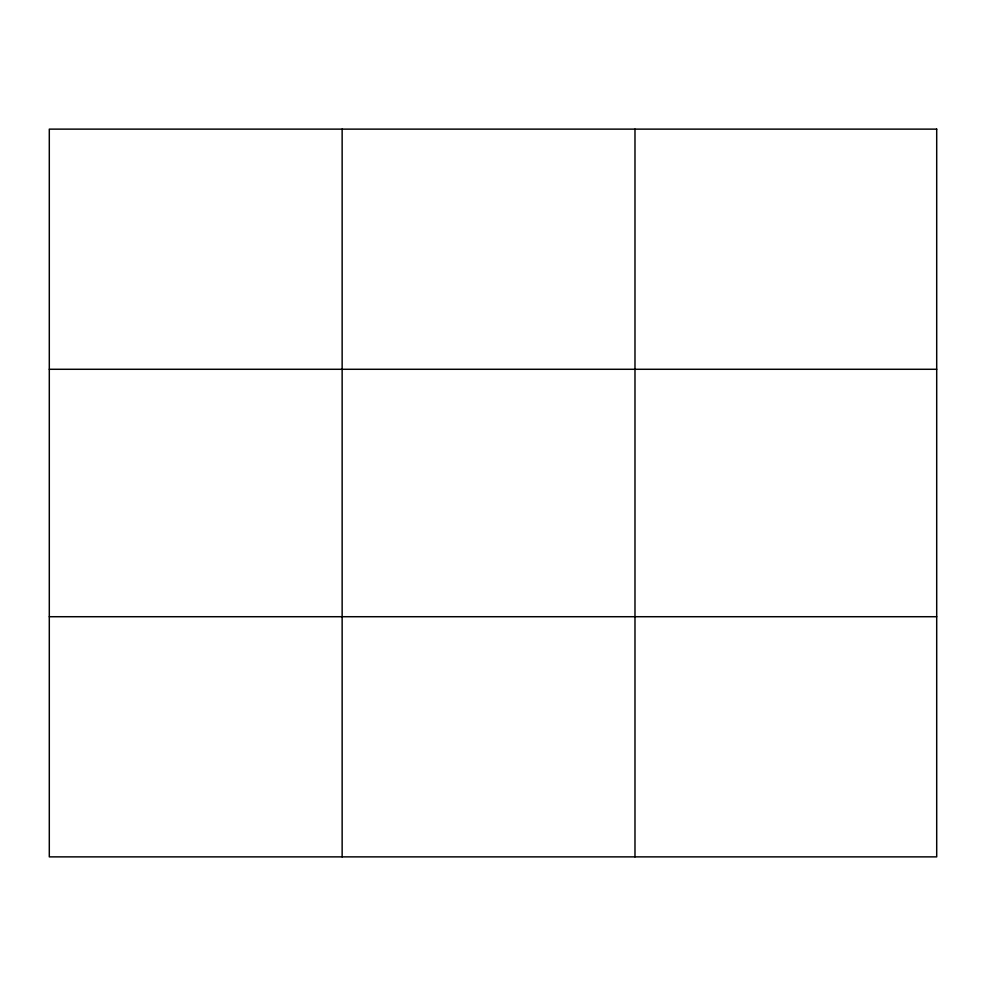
<?xml version="1.0" encoding="UTF-8"?>
<svg xmlns="http://www.w3.org/2000/svg" width="986" height="986" viewBox="0 0 986 986"><rect width="100%" height="100%" fill="white"/><g stroke="black" fill="none" stroke-linecap="round" stroke-linejoin="round"><path stroke-width="1.48" d="M342.142 129.129L342.142 856.871M634.984 129.129L634.984 856.871M49.3 369.282L936.7 369.282M49.3 616.718L936.7 616.718M936.7 129.129L936.7 856.871L49.3 856.871L49.3 129.129L936.7 129.129"/></g></svg>
